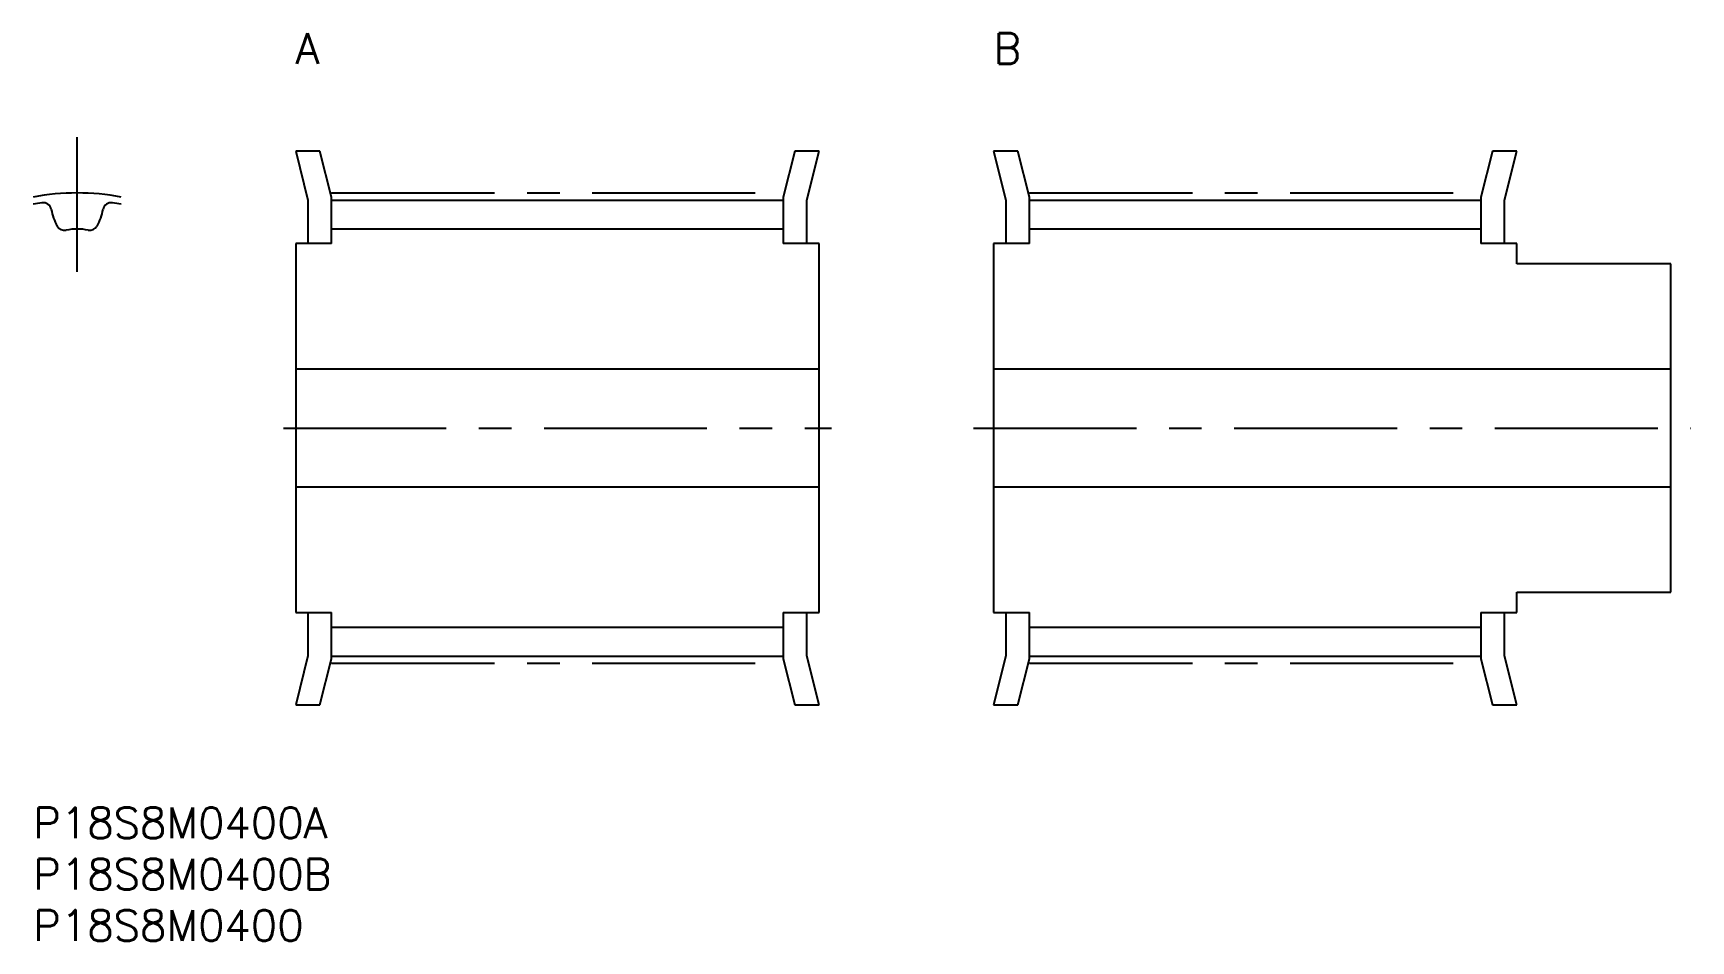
# Model space of a CAD drawing. Extents: x 0 to 162, y -13 to 75.
import ezdxf

# ---------------------------------------------------------------- set-up
doc = ezdxf.new("R2010")
doc.units = 0
doc.header["$LTSCALE"] = 0.5
doc.linetypes.add('CENTER', pattern=[50.8, 31.75, -6.35, 6.35, -6.35])
for name, color, linetype in [('MSM_CENTER', 1, 'CENTER'), ('MSM_CONTINUOUS', 7, 'CONTINUOUS'), ('MSM_PART_NUMBER', 7, 'CONTINUOUS')]:
    doc.layers.add(name, color=color, linetype=linetype)
doc.styles.get("Standard").update_dxf_attribs({"font": 'txt.shx', "height": 3, "bigfont": 'bigfont.shx'})

# ---------------------------------------------------------------- blocks, each defined once
blk = doc.blocks.new('*U31')
at = {"layer": 'MSM_PART_NUMBER'}
blk.add_text('P18S8M0400A', height=3, dxfattribs=at).set_placement((0, -3))
blk = doc.blocks.new('*U32')
at = {"layer": 'MSM_PART_NUMBER'}
blk.add_text('P18S8M0400B', height=3, dxfattribs=at).set_placement((0, -8))
blk = doc.blocks.new('*U33')
at = {"layer": 'MSM_PART_NUMBER'}
blk.add_text('A', height=3, dxfattribs=at).set_placement((25.58, 72.5))
blk = doc.blocks.new('*U34')
at = {"layer": 'MSM_PART_NUMBER'}
blk.add_text('B', height=3, dxfattribs=at).set_placement((93.58, 72.5))
blk = doc.blocks.new('*U35')
at = {"layer": 'MSM_PART_NUMBER'}
blk.add_text('P18S8M0400', height=3, dxfattribs=at).set_placement((0, -13))

msp = doc.modelspace()

# ---------------------------------------------------------------- linework, layer by layer
at = {"layer": 'MSM_CENTER'}
for p, q in [((4.29, 52.23), (4.29, 65.35)), ((29.08, 59.92), (73.08, 59.92)), ((97.08, 59.92), (141.08, 59.92)), ((24.38, 37), (77.78, 37)), ((91.63, 37), (161.53, 37)), ((29.08, 14.08), (73.08, 14.08)), ((97.08, 14.08), (141.08, 14.08))]:
    msp.add_line(p, q, dxfattribs=at)
msp.add_arc((4.29, 37), 22.92, 79.2141, 100.7859, dxfattribs=at)
at = {"layer": 'MSM_CONTINUOUS'}
for p, q in [((27.95, 64), (25.58, 64)), ((25.58, 64), (26.78, 59.22)), ((29.08, 59.5), (27.95, 64)), ((74.21, 64), (73.08, 59.5)), ((76.58, 64), (74.21, 64)), ((75.38, 59.22), (76.58, 64)), ((95.95, 64), (93.58, 64)), ((93.58, 64), (94.78, 59.22)), ((97.08, 59.5), (95.95, 64)), ((142.21, 64), (141.08, 59.5)), ((144.58, 64), (142.21, 64)), ((143.38, 59.22), (144.58, 64)), ((26.78, 59.22), (26.78, 55)), ((29.08, 55), (29.08, 59.5)), ((29.08, 59.23), (73.08, 59.23)), ((73.08, 59.5), (73.08, 55)), ((75.38, 55), (75.38, 59.22)), ((94.78, 59.22), (94.78, 55)), ((97.08, 55), (97.08, 59.5)), ((97.08, 59.23), (141.08, 59.23)), ((141.08, 59.5), (141.08, 55)), ((143.38, 55), (143.38, 59.22)), ((25.58, 55), (25.58, 19)), ((29.08, 55), (25.58, 55)), ((73.08, 56.4), (29.08, 56.4)), ((76.58, 55), (73.08, 55)), ((76.58, 19), (76.58, 55)), ((93.58, 55), (93.58, 19)), ((97.08, 55), (93.58, 55)), ((141.08, 56.4), (97.08, 56.4)), ((144.58, 55), (141.08, 55)), ((144.58, 53), (144.58, 55)), ((159.58, 53), (144.58, 53)), ((159.58, 21), (159.58, 53)), ((76.58, 42.75), (25.58, 42.75)), ((159.58, 42.75), (93.58, 42.75)), ((25.58, 31.25), (76.58, 31.25)), ((93.58, 31.25), (159.58, 31.25)), ((144.58, 19), (144.58, 21)), ((144.58, 21), (159.58, 21)), ((25.58, 19), (29.08, 19)), ((26.78, 19), (26.78, 14.78)), ((29.08, 14.5), (29.08, 19)), ((73.08, 19), (73.08, 14.5)), ((73.08, 19), (76.58, 19)), ((75.38, 14.78), (75.38, 19)), ((93.58, 19), (97.08, 19)), ((94.78, 19), (94.78, 14.78)), ((97.08, 14.5), (97.08, 19)), ((141.08, 19), (141.08, 14.5)), ((141.08, 19), (144.58, 19)), ((143.38, 14.78), (143.38, 19)), ((29.08, 17.6), (73.08, 17.6)), ((97.08, 17.6), (141.08, 17.6)), ((26.78, 14.78), (25.58, 10)), ((29.08, 14.77), (73.08, 14.77)), ((76.58, 10), (75.38, 14.78)), ((94.78, 14.78), (93.58, 10)), ((97.08, 14.77), (141.08, 14.77)), ((144.58, 10), (143.38, 14.78)), ((27.95, 10), (29.08, 14.5)), ((73.08, 14.5), (74.21, 10)), ((95.95, 10), (97.08, 14.5)), ((141.08, 14.5), (142.21, 10)), ((25.58, 10), (27.95, 10)), ((74.21, 10), (76.58, 10)), ((93.58, 10), (95.95, 10)), ((142.21, 10), (144.58, 10))]:
    msp.add_line(p, q, dxfattribs=at)
for centre, radius, start, end in [((4.29, 37), 22.23, 98.8751, 101.1249), ((0.98, 58.17), 0.8, 10.1425, 98.8751), ((6.89, 59.23), 5.2, 190.1425, 209.3753), ((1.69, 59.23), 5.2, 330.6247, 349.8575), ((7.6, 58.17), 0.8, 81.1249, 169.8575), ((4.29, 37), 22.23, 78.8751, 81.1249), ((3.05, 57.07), 0.8, 209.3753, 281.8712), ((5.52, 57.07), 0.8, 258.1288, 330.6247), ((4.29, 51.2), 5.2, 78.1288, 101.8712)]:
    msp.add_arc(centre, radius, start, end, dxfattribs=at)

# ---------------------------------------------------------------- block references
for name in ['*U33', '*U34', '*U31', '*U32', '*U35']:
    msp.add_blockref(name, (0, 0), dxfattribs=at)

doc.saveas('drawing.dxf')
